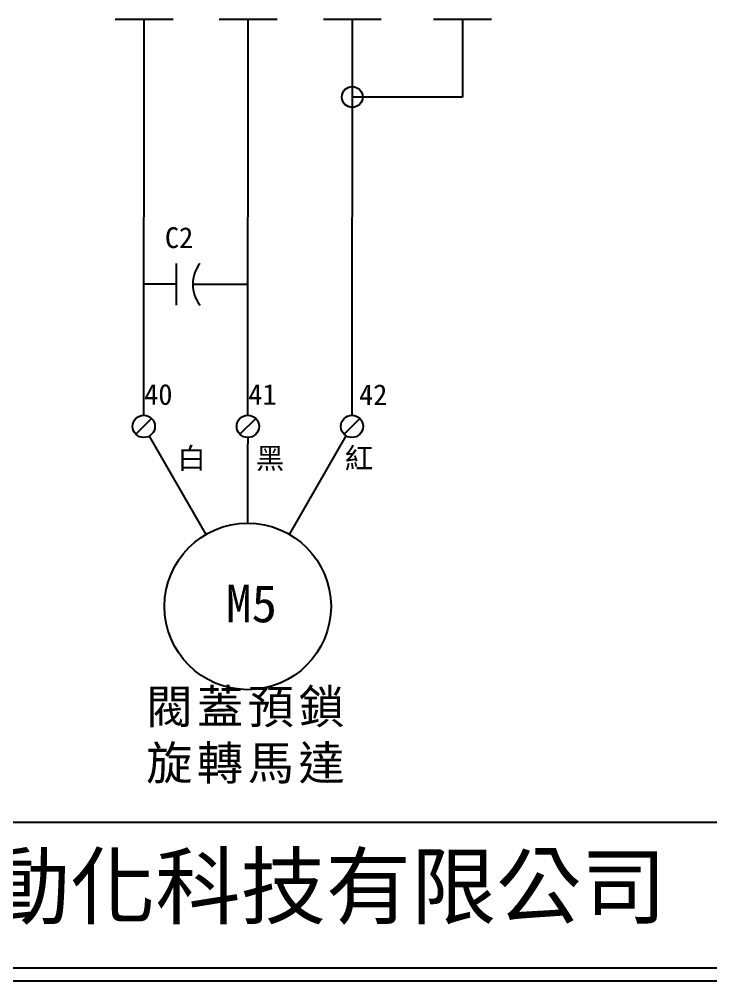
# Model space of a CAD drawing. Extents: x 10 to 297, y 3 to 207.
# Drawn here: x 76.4 to 142.9, y 3 to 95.4 of the extents above; entities that cross this region are included whole.
import ezdxf

# ---------------------------------------------------------------- set-up
doc = ezdxf.new("R2010")
doc.units = 0
doc.layers.get('0').update_dxf_attribs({"linetype": 'CONTINUOUS'})
doc.layers.add('圖框層', color=7, linetype='CONTINUOUS')
doc.layers.add('標尺寸層', color=3, linetype='CONTINUOUS')
doc.styles.add('STSL', font='KAIU.TTF')
doc.styles.add('標楷體', font='KAIU.TTF')

msp = doc.modelspace()

# ---------------------------------------------------------------- linework, layer by layer
for p, q in [((88.407, 57.345), (88.443, 95.404)), ((98.407, 57.345), (98.443, 95.404)), ((108.443, 95.404), (108.406, 57.345)), ((119.014, 95.404), (119.014, 87.919)), ((119.014, 87.919), (108.436, 87.929)), ((108.436, 87.929), (108.436, 87.929)), ((91.562, 67.934), (91.562, 71.934)), ((91.562, 69.934), (88.414, 69.936)), ((93.111, 69.933), (98.405, 69.933)), ((89.163, 57.031), (87.648, 55.517)), ((99.163, 57.031), (97.648, 55.517)), ((109.163, 57.031), (107.648, 55.517)), ((94.394, 45.902), (88.941, 55.347)), ((98.393, 55.203), (98.394, 54.615)), ((98.394, 46.973), (98.394, 54.615)), ((102.394, 45.902), (107.853, 55.357))]:
    msp.add_line(p, q)
for centre, radius in [((108.436, 87.929), 1), ((88.405, 56.274), 1.071), ((98.405, 56.274), 1.071), ((108.405, 56.274), 1.071), ((98.394, 38.973), 8)]:
    msp.add_circle(centre, radius)
msp.add_arc((96.337, 69.938), 3.226, 141.77552, 218.40176)
at = {"layer": '圖框層', "color": 7}
for p, q in [((11.25, 18.25), (295.75, 18.25)), ((11.25, 4.25), (295.75, 4.25)), ((10, 3), (297, 3))]:
    msp.add_line(p, q, dxfattribs=at)
at = {"layer": '標尺寸層', "color": 7}
for p, q in [((85.659, 95.404), (91.227, 95.404)), ((95.659, 95.404), (101.227, 95.404)), ((105.659, 95.404), (111.227, 95.404)), ((116.23, 95.404), (121.798, 95.404))]:
    msp.add_line(p, q, dxfattribs=at)

# ---------------------------------------------------------------- texts
at = {"color": 0, "insert": (98.394, 30.973), "char_height": 3.25, "width": 30.80907, "attachment_point": 2, "style": '標楷體'}
msp.add_mtext('{\\T1.1;閥蓋預鎖\\P旋轉馬達}', dxfattribs=at)
at = {"layer": '圖框層', "color": 4, "style": 'STSL'}
for s, height, p in [('C2', 2, (90.436, 73.414)), ('40', 2, (88.443, 58.348)), ('41', 2, (98.443, 58.348)), ('42', 2, (109.087, 58.32)), ('白', 2, (91.634, 52.217)), ('黑', 2, (99.178, 52.217)), ('紅', 2, (107.711, 52.217)), ('M5', 3.6, (96.309, 37.45)), ('泓陞自動化科技有限公司', 6, (48.604, 9.076))]:
    msp.add_text(s, height=height, dxfattribs=at).set_placement(p)

doc.saveas('drawing.dxf')
